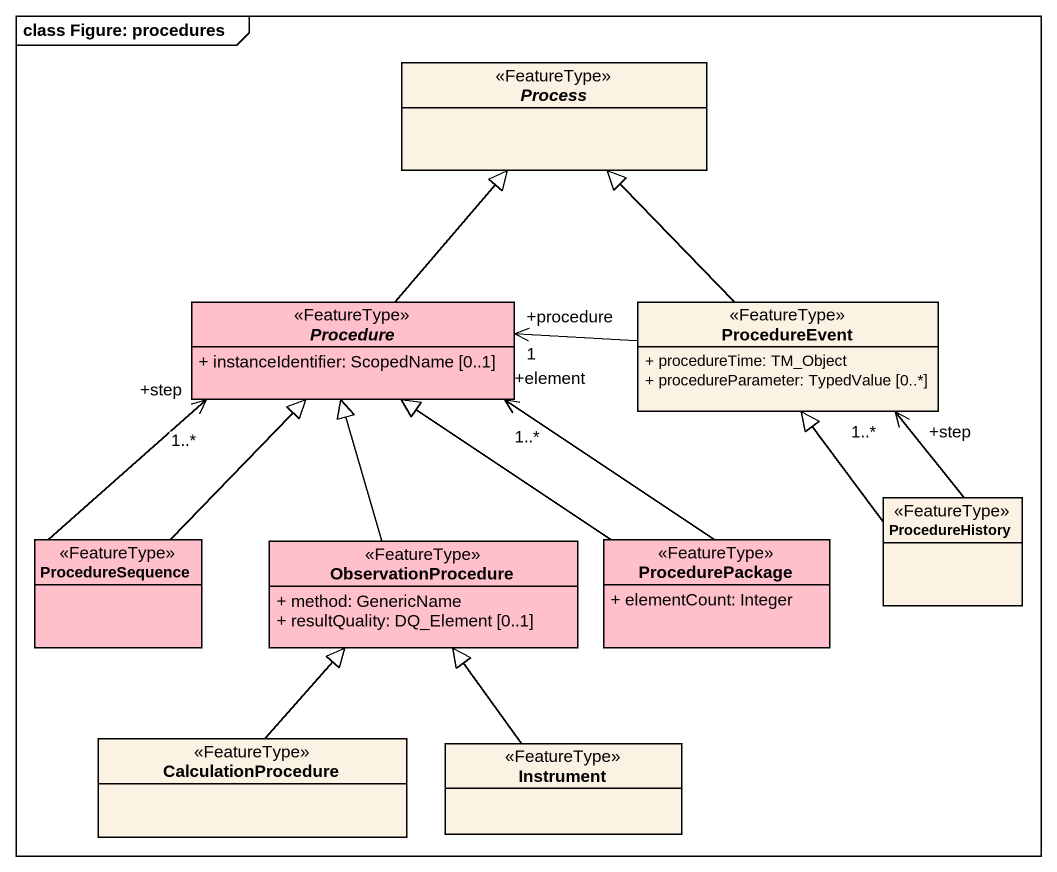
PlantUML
@startuml
mainframe class Figure: procedures
hide circle
hide empty members
skinparam classAttributeIconSize 0
abstract class "Process" as Process_ <<FeatureType>>
abstract class Procedure <<FeatureType>> #FFC0CB {
  + instanceIdentifier: ScopedName [0..1]
}
class ProcedureEvent <<FeatureType>> {
  + procedureTime: TM_Object
  + procedureParameter: TypedValue [0..*]
}
class ProcedureHistory <<FeatureType>>
class ProcedureSequence <<FeatureType>> #FFC0CB
class ObservationProcedure <<FeatureType>> #FFC0CB {
  + method: GenericName
  + resultQuality: DQ_Element [0..1]
}
class ProcedurePackage <<FeatureType>> #FFC0CB {
  + elementCount: Integer
}
class CalculationProcedure <<FeatureType>>
class Instrument <<FeatureType>>
Procedure -up-|> Process_
ProcedureEvent -up-|> Process_
ProcedureEvent -left-> "+procedure\n1" Procedure
ProcedureHistory -up-> "+step\n1..*" ProcedureEvent
ProcedureHistory -up-|> ProcedureEvent
ProcedureSequence -up-> "+step\n1..*" Procedure
ProcedureSequence -up-|> Procedure
ObservationProcedure -up-|> Procedure
ProcedurePackage -up-> "+element\n1..*" Procedure
ProcedurePackage -up-|> Procedure
CalculationProcedure -up-|> ObservationProcedure
Instrument -up-|> ObservationProcedure
@enduml
